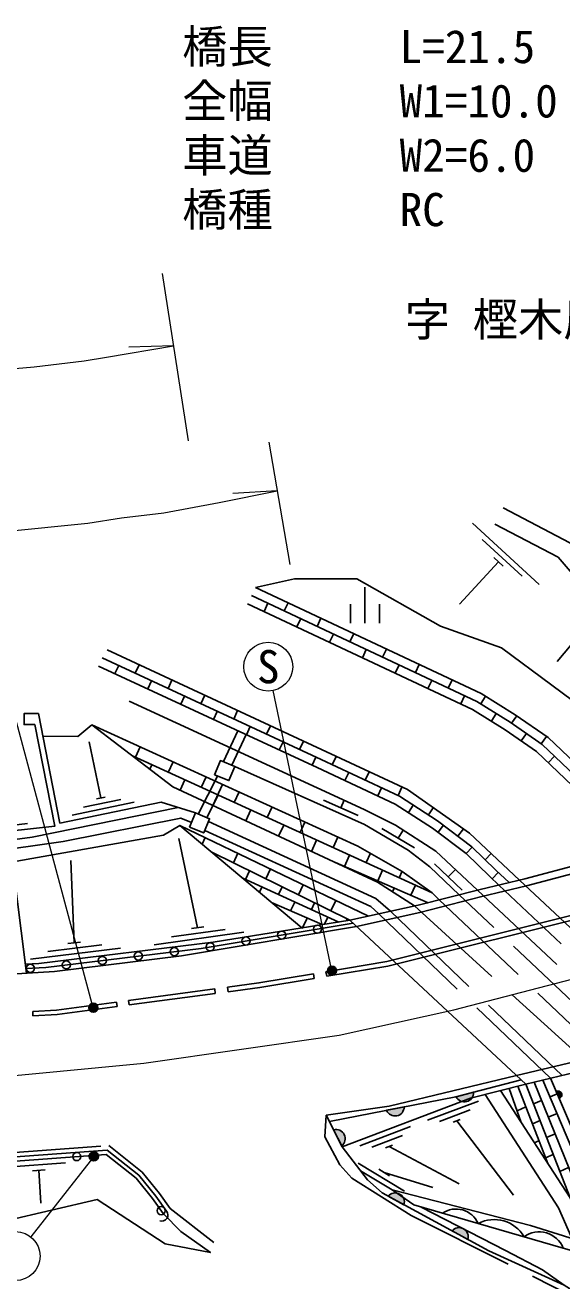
# Model space of a CAD drawing. Units: millimetres at full size, sheet at 1:1000; details may follow other scales. Extents: x 40000 to 680000, y 20000 to 380000.
# Drawn here: x 405421 to 435046, y 245923 to 315255 of the extents above; entities that cross this region are included whole.
import ezdxf
from ezdxf.enums import TextEntityAlignment as Align

# ---------------------------------------------------------------- set-up
doc = ezdxf.new("R2010")
doc.units = ezdxf.units.MM
doc.header["$LTSCALE"] = 1000
doc.linetypes.add('CHAIN', pattern=[18.5, 12, -1.5, 3.5, -1.5])
doc.linetypes.add('DASHED', pattern=[7.5, 6, -1.5])
for name, color, linetype, lineweight in [('M-BGD', 7, 'Continuous', 25), ('M-BMK', 2, 'CHAIN', 13), ('M-STR-HTXT', 7, 'Continuous', 13), ('M-STR-STR1', 1, 'Continuous', 25), ('M-STR-STRC', 7, 'Continuous', 25)]:
    doc.layers.add(name, color=color, linetype=linetype, lineweight=lineweight)
doc.layers.add('M-BMK-HTXT', color=7, linetype='Continuous')
doc.styles.add('ＭＳ ゴシック', font='')
doc.styles.get('ＭＳ ゴシック').set_extended_font_data('MS Gothic')

msp = doc.modelspace()

# ---------------------------------------------------------------- hatches: boundary and pattern name
at = {"layer": 'M-BGD'}
for points in [[(430168, 256337, -0.82183), (429209, 256089)], [(434733, 256372, -0.4608), (435029, 256280, -0.4608), (434892, 256003)], [(426344, 255530, -0.82183), (425372, 255341)], [(422450, 254261, -0.82183), (422892, 253374)], [(425459, 250599, -0.82183), (426329, 250125)], [(428984, 248681, -0.82183), (429854, 248207)]]:
    msp.add_hatch(color=256, dxfattribs=at).paths.add_polyline_path(points)
at = {"layer": 'M-STR-STRC'}
for points in [[(422495, 263253, -1), (422218, 262837, -1)], [(409311, 261216, -1), (409058, 260785, -1)], [(408965, 252766, -1), (409461, 252821, -0.41421), (409241, 252545, -0.41421)]]:
    msp.add_hatch(color=256, dxfattribs=at).paths.add_polyline_path(points)

# ---------------------------------------------------------------- linework, layer by layer
at = {"layer": 'M-BGD'}
for p, q in [((433785, 284368), (430107, 287754)), ((432846, 284824), (430639, 286856)), ((431797, 285382), (431282, 285856)), ((431540, 285619), (429398, 283293)), ((424173, 282236), (424173, 284229)), ((418820, 283336), (418607, 282884)), ((419938, 283363), (419725, 282910)), ((423373, 282236), (423373, 283281)), ((424973, 282236), (424973, 283281)), ((420630, 282485), (420417, 282032)), ((421748, 282511), (421535, 282059)), ((436625, 282319), (434792, 280114)), ((422440, 281633), (422227, 281181)), ((423557, 281660), (423345, 281207)), ((425367, 280808), (425154, 280356)), ((424249, 280782), (424037, 280329)), ((410381, 279450), (410588, 279895)), ((411495, 279473), (411713, 279941)), ((426059, 279930), (425846, 279478)), ((427177, 279957), (426964, 279504)), ((412195, 278607), (412402, 279052)), ((413309, 278630), (413525, 279097)), ((427869, 279079), (427656, 278626)), ((428986, 279105), (428774, 278653)), ((414009, 277764), (414215, 278209)), ((415122, 277787), (415338, 278252)), ((429678, 278227), (429466, 277775)), ((430832, 278200), (430569, 277775)), ((415822, 276921), (416029, 277366)), ((416936, 276944), (417151, 277407)), ((431419, 277248), (431156, 276823)), ((432553, 277128), (432267, 276718)), ((416368, 274595), (417160, 276299)), ((416827, 274395), (417614, 276088)), ((417636, 276078), (417843, 276523)), ((418750, 276101), (418964, 276563)), ((433087, 276146), (432801, 275736)), ((434193, 275984), (433907, 275574)), ((409607, 272587), (408961, 275692)), ((411506, 274831), (411769, 275407)), ((419450, 275235), (419656, 275680)), ((420563, 275258), (420777, 275718)), ((427878, 267352), (411340, 274907)), ((413325, 274000), (413589, 274577)), ((421263, 274392), (421470, 274837)), ((422376, 274414), (422591, 274873)), ((434639, 274893), (434294, 274531)), ((412303, 274169), (412416, 274416)), ((423075, 273547), (423282, 273991)), ((424189, 273568), (424404, 274029)), ((413971, 273008), (414235, 273585)), ((416042, 273796), (414978, 271697)), ((415144, 273169), (415408, 273747)), ((415785, 272165), (416318, 273332)), ((426001, 272722), (426217, 273184)), ((408640, 272079), (410696, 272507)), ((409367, 272537), (409847, 272637)), ((416071, 272746), (415442, 271508)), ((416963, 272338), (417228, 272917)), ((424887, 272700), (425095, 273145)), ((408016, 271643), (411443, 272356)), ((414816, 271762), (412929, 272359)), ((417598, 271321), (417873, 271923)), ((418783, 271507), (419048, 272087)), ((421880, 272470), (423796, 271613)), ((422838, 272042), (423028, 272466)), ((426582, 271779), (426847, 272191)), ((427688, 271649), (427943, 272044)), ((400581, 270619), (405550, 271171)), ((419412, 270477), (419692, 271092)), ((420602, 270676), (420867, 271257)), ((413961, 271074), (424376, 266063)), ((415364, 270398), (415191, 270038)), ((422421, 269845), (422687, 270427)), ((425113, 270905), (426919, 269834)), ((426016, 270370), (426280, 270816)), ((428214, 270691), (428510, 271082)), ((429307, 270477), (429609, 270876)), ((404641, 269775), (405498, 262918)), ((414942, 265422), (413902, 270349)), ((421225, 269634), (421511, 270261)), ((429759, 269519), (430101, 269870)), ((408127, 264585), (407945, 269128)), ((423345, 265835), (415690, 269618)), ((416020, 269454), (415981, 269373)), ((417167, 269531), (416917, 269011)), ((427658, 266804), (422543, 269021)), ((423045, 268803), (423331, 269429)), ((424240, 269014), (424477, 269533)), ((430818, 269172), (431148, 269511)), ((417813, 268568), (417579, 268083)), ((418969, 268664), (418710, 268125)), ((423945, 268368), (423962, 268406)), ((424880, 268008), (425150, 268598)), ((426059, 268183), (426222, 268539)), ((428010, 268947), (429536, 267504)), ((428773, 268225), (429170, 268645)), ((431200, 268120), (431536, 268477)), ((422731, 265737), (417433, 268149)), ((418490, 267668), (418350, 267377)), ((419606, 267683), (419400, 267254)), ((420771, 267797), (420503, 267240)), ((426716, 267213), (426969, 267767)), ((422573, 266930), (422296, 266354)), ((425703, 267403), (425798, 267610)), ((421823, 265591), (419016, 266816)), ((419159, 266753), (419139, 266712)), ((420310, 266839), (420076, 266353)), ((421399, 266797), (421221, 266425)), ((420994, 265953), (420719, 265382)), ((422131, 266010), (421938, 265609)), ((423193, 265911), (423141, 265803)), ((412548, 264484), (417501, 265171)), ((413497, 264919), (416469, 265330)), ((414595, 265374), (415289, 265470)), ((405719, 263685), (410682, 264294)), ((406675, 264104), (409653, 264470)), ((407780, 264542), (408475, 264628)), ((421336, 262872), (421377, 262625)), ((422025, 262987), (422067, 262740)), ((416596, 262137), (416629, 261890)), ((411122, 261404), (415886, 262042)), ((411122, 261404), (411156, 261157)), ((411156, 261157), (415919, 261795)), ((415886, 262042), (415919, 261795)), ((405838, 260804), (405851, 260555)), ((410468, 261317), (410501, 261069)), ((432800, 254662), (432138, 256549)), ((432621, 256670), (434263, 252410)), ((435495, 250514), (433060, 256781)), ((433518, 256891), (437197, 247773)), ((438003, 247520), (434002, 257007)), ((430435, 255854), (427630, 254791)), ((430168, 256337), (429209, 256089)), ((433480, 255701), (433923, 255888)), ((434391, 256086), (434785, 256252)), ((434733, 256372), (434892, 256003)), ((426344, 255530), (425372, 255341)), ((429980, 255361), (428297, 254723)), ((432570, 255318), (433062, 255525)), ((434297, 254961), (434779, 255164)), ((429441, 254836), (429049, 254687)), ((429245, 254762), (432367, 250655)), ((433422, 254592), (433842, 254769)), ((422450, 254261), (422892, 253374)), ((426699, 254439), (423894, 253376)), ((426245, 253946), (424561, 253308)), ((434204, 253836), (434671, 254033)), ((425706, 253421), (425313, 253272)), ((425509, 253346), (429380, 251274)), ((433523, 253549), (433782, 253658)), ((407650, 252440), (404658, 252222)), ((423802, 252431), (426366, 250872)), ((434142, 252725), (434567, 252904)), ((406525, 252057), (405826, 252006)), ((406176, 252032), (406284, 250214)), ((424941, 252090), (425539, 251726)), ((425240, 251908), (427932, 251074)), ((434929, 251971), (435420, 252178)), ((425459, 250599), (426329, 250125)), ((428984, 248681), (429854, 248207))]:
    msp.add_line(p, q, dxfattribs=at)
at = {"layer": 'M-BGD', "linetype": 'DASHED'}
for p, q in [((432699, 268055), (442103, 259226)), ((428274, 266960), (437750, 257981)), ((430393, 267495), (439853, 258603)), ((425584, 266329), (435054, 257259)), ((436736, 257686), (426913, 266622)), ((424938, 266187), (434418, 257107))]:
    msp.add_line(p, q, dxfattribs=at)
at = {"layer": 'M-BGD'}
for points in [[(431802, 288597), (435483, 286676), (436866, 285060), (438511, 283693), (443579, 280799), (452668, 275360)], [(441472, 280744), (437928, 282871), (436158, 284342), (434846, 285875), (431337, 287706)], [(418128, 284214), (420296, 284684), (423738, 284692), (428341, 282066), (431713, 280866), (437274, 276757)], [(417916, 283762), (430344, 277914), (432198, 276766), (433967, 275533), (439726, 270053)], [(418128, 284214), (430583, 278354), (432473, 277184), (434284, 275921), (440267, 270229)], [(417703, 283309), (430105, 277474), (431923, 276348), (433650, 275144), (439185, 269878)], [(432130, 267917), (431404, 268602), (430077, 269894), (428184, 271330), (426088, 272681), (421754, 274705), (409681, 280316)], [(409955, 280760), (426518, 273044), (429945, 270641), (432699, 268055)], [(355827, 279816), (364401, 275342), (372800, 271585), (379375, 269212), (389402, 269364), (400828, 270345), (407061, 271037), (405950, 276641), (405364, 276641), (405364, 277248), (406155, 277248), (407341, 271196), (412929, 272359)], [(431561, 267779), (431064, 268247), (429756, 269521), (427902, 270927), (425850, 272251), (421547, 274260), (409475, 279871)], [(411160, 277938), (424139, 271953), (425854, 271089), (428095, 269656), (430393, 267495)], [(406401, 275992), (408338, 275978), (409106, 276621)], [(426913, 266622), (424877, 267935), (413575, 273193), (409106, 276621)], [(409106, 276621), (423789, 269925), (426235, 268532), (427878, 267352), (428274, 266960)], [(429379, 267239), (427755, 268776), (426559, 269699), (424155, 271124), (416989, 274329)], [(413863, 272064), (405808, 270413), (399361, 269551), (392713, 269019), (386897, 268713), (377922, 268662), (372891, 269471)], [(372822, 269044), (377438, 268257), (390214, 268288), (399094, 268983), (407519, 270185), (414009, 271472), (414599, 271227)], [(415537, 271279), (424786, 267026), (425584, 266329)], [(422025, 262987), (425384, 263548), (437090, 266474), (443203, 268325), (451190, 271258), (451289, 271301)], [(420688, 265408), (413961, 271074), (413064, 270523), (404970, 269105), (404728, 269079)], [(415342, 270797), (424496, 266587), (424938, 266187)], [(422067, 262740), (425435, 263303), (437157, 266233), (443282, 268088), (451283, 271025), (451389, 271072)], [(319801, 266684), (330499, 263423), (340415, 260362), (350333, 257729), (357055, 256146), (365525, 254469), (371743, 253422), (379231, 252708), (385908, 252313), (394641, 252168), (403634, 252448), (409887, 252904), (411541, 251590), (412454, 250465), (413038, 249648)], [(320116, 266824), (330565, 263638), (340477, 260578), (350388, 257947), (357103, 256365), (365566, 254690), (371772, 253645), (379249, 252932), (385917, 252538), (394639, 252393), (403622, 252673), (409958, 253134), (411700, 251751), (412633, 250601), (413221, 249779)], [(357242, 266677), (369760, 264266), (379762, 263003), (388259, 262489), (399185, 262535), (407047, 263012), (414043, 263872), (423706, 265498)], [(405437, 263407), (406186, 263440), (415792, 264619), (423345, 265835)], [(405467, 263168), (406572, 263230), (415129, 264281), (423529, 265664)], [(416596, 262137), (418329, 262370), (421336, 262872)], [(416629, 261890), (418366, 262122), (421377, 262625)], [(405838, 260804), (407158, 260874), (410468, 261317)], [(405851, 260555), (407181, 260625), (410501, 261069)], [(432547, 257260), (425516, 255578), (422041, 255080)], [(422217, 254727), (429197, 256086), (432803, 257020)], [(422916, 253326), (429995, 256008), (433060, 256781)], [(434418, 257107), (438418, 247778), (445131, 245617), (450434, 243462), (454610, 240607), (457334, 238290)], [(435590, 248278), (434865, 249964), (430810, 256214)], [(431654, 256426), (435495, 250514), (436496, 247993)], [(422041, 255080), (421965, 253885), (422783, 252338), (423448, 251588)], [(422041, 255080), (422916, 253326), (424312, 251502), (425120, 250783), (431019, 247574), (435171, 245686), (436115, 245101), (442682, 242948), (447229, 240934), (448115, 240085), (451191, 238684), (454888, 236312)], [(456200, 238265), (455350, 238990), (448094, 243106), (444946, 244533), (440415, 246213), (435124, 247738), (426870, 250113), (425670, 250944), (423929, 252002)], [(413061, 249616), (414011, 248641), (415647, 247493), (413159, 247967), (409403, 250413), (404361, 249233), (395136, 249007), (389835, 248947), (382245, 249518), (379055, 249780), (373046, 250669), (373011, 249302)], [(425670, 250944), (433322, 248990), (442243, 246188), (447344, 244082), (450890, 242256), (453781, 240602), (455571, 239423), (456560, 238447)], [(427280, 249996), (431943, 247599), (433975, 246535), (435171, 245686)]]:
    msp.add_lwpolyline(points, dxfattribs=at)
for points in [[(415881, 273862), (416669, 273542), (416989, 274329), (416201, 274649)], [(414496, 270975), (415284, 270655), (415604, 271442), (414816, 271762)]]:
    msp.add_lwpolyline(points, close=True, dxfattribs=at)
at = {"layer": 'M-BGD', "linetype": 'DASHED'}
for points in [[(440944, 258916), (440458, 259395), (431561, 267779)], [(438888, 258314), (436742, 260271), (429379, 267239)], [(340761, 260761), (350448, 258190), (357156, 256610), (365611, 254936), (371805, 253893), (379268, 253182), (385926, 252788), (394638, 252643), (403609, 252923), (410038, 253391), (411877, 251930), (412832, 250753), (413425, 249925), (415844, 248042)], [(423448, 251588), (426719, 249541), (435670, 245048), (435817, 245286)]]:
    msp.add_lwpolyline(points, dxfattribs=at)
at = {"layer": 'M-BGD'}
for centre in [(421555, 265339), (417608, 264689), (419582, 265014), (413653, 264100), (415635, 264364), (407698, 263369), (409683, 263612), (411668, 263856), (405708, 263181), (408271, 252786), (412930, 249799)]:
    msp.add_circle(centre, 225, dxfattribs=at)
for centre, radius, start, end in [((429664, 256308), 505, 205.70374, 3.36193), ((434842, 256200), 203, 284.24626, 122.16964), ((425839, 255532), 505, 202.18075, 359.83894), ((422583, 253774), 505, 307.68286, 105.34106), ((425847, 250276), 505, 342.62048, 140.27867), ((412969, 249558), 336, 248.93323, 41.2048), ((429205, 248565), 1326, 23.37398, 124.51625), ((431308, 247397), 1912, 30.26896, 117.62127), ((429372, 248358), 505, 342.62048, 140.27867), ((433796, 247198), 1433, 22.12717, 125.76306)]:
    msp.add_arc(centre, radius, start, end, dxfattribs=at)
at = {"layer": 'M-BMK'}
msp.add_lwpolyline([(256990, 291033), (276208, 284952), (309916, 274534), (325579, 269644), (339864, 265360), (349811, 262705), (359748, 260440), (364480, 259531), (369604, 258637), (372683, 258181), (381177, 257178), (387696, 257017), (397501, 256924), (404861, 257267), (411981, 257937), (422753, 259496), (429086, 260888), (440336, 263825), (450130, 267139), (464442, 273332), (472564, 277641), (477098, 280528), (484509, 285302)], dxfattribs=at)
at = {"layer": 'M-STR-HTXT'}
for p, q in [((412988, 301538), (414411, 292303)), ((413603, 297549), (411149, 297474)), ((418879, 292237), (420027, 285484)), ((419337, 289544), (416887, 289395)), ((409184, 261001), (403912, 280554)), ((422356, 263045), (419117, 278513)), ((409213, 252793), (405729, 248353))]:
    msp.add_line(p, q, dxfattribs=at)
for points in [[(364258, 298870), (370829, 297521), (374928, 296828), (376957, 296598), (379006, 296294), (380809, 296126), (383180, 295971), (384880, 295916), (389948, 295625), (395589, 295631), (399176, 295796), (405915, 296392), (408686, 296727), (409907, 296914), (413603, 297549)], [(365748, 289704), (369742, 288869), (373515, 288285), (377009, 287782), (380063, 287413), (382662, 287188), (393236, 286789), (399985, 286987), (404308, 287305), (408887, 287753), (410747, 288049), (413080, 288329), (416123, 288891), (419337, 289544)]]:
    msp.add_lwpolyline(points, dxfattribs=at)
for centre in [(418840, 279834), (404896, 247291)]:
    msp.add_circle(centre, 1350, dxfattribs=at)
at = {"layer": 'M-STR-STR1'}
msp.add_line((423345, 265835), (433060, 256781), dxfattribs=at)
msp.add_line((423345, 265835), (433060, 256781), dxfattribs=at)
for points in [[(423345, 265835), (427109, 266666), (430536, 267532), (432995, 268126), (436191, 268971), (438900, 269786), (442714, 271021), (444412, 271610)], [(423345, 265835), (427109, 266666), (430536, 267532), (432995, 268126), (436191, 268971), (438900, 269786), (442714, 271021), (444412, 271610)], [(423706, 265498), (427203, 266269), (430634, 267136), (433095, 267731), (436302, 268580), (439022, 269397), (442843, 270635), (444747, 271296)], [(423706, 265498), (427203, 266269), (430634, 267136), (433095, 267731), (436302, 268580), (439022, 269397), (442843, 270635), (444747, 271296)], [(432547, 257260), (436119, 258117), (438437, 258790), (440458, 259395), (441676, 259711), (443736, 260311), (445639, 260991), (447530, 261691), (451364, 263054), (452879, 263654)], [(432547, 257260), (436119, 258117), (438437, 258790), (440458, 259395), (441676, 259711), (443736, 260311), (445639, 260991), (447530, 261691), (451364, 263054), (452879, 263654)], [(433060, 256781), (436269, 257551), (438603, 258229), (440616, 258831), (441832, 259147), (443916, 259754), (445839, 260441), (447730, 261141), (451570, 262506), (453350, 263211)], [(433060, 256781), (436269, 257551), (438603, 258229), (440616, 258831), (441832, 259147), (443916, 259754), (445839, 260441), (447730, 261141), (451570, 262506), (453350, 263211)]]:
    msp.add_lwpolyline(points, dxfattribs=at)
at = {"layer": 'M-STR-STRC'}
for centre in [(422356, 263045), (409184, 261001), (409213, 252793)]:
    msp.add_circle(centre, 250, dxfattribs=at)

# ---------------------------------------------------------------- texts
at = {"layer": 'M-BMK-HTXT', "style": 'ＭＳ ゴシック'}
msp.add_text('字 樫木原', height=1833, dxfattribs=at).set_placement((426374, 297532), align=Align.BOTTOM_LEFT)
at = {"layer": 'M-STR-HTXT', "style": 'ＭＳ ゴシック'}
for s, p in [('橋長', (414089, 312605)), ('L=21.5', (426089, 312605)), ('全幅', (414089, 309605)), ('W1=10.0', (426089, 309605)), ('車道', (414089, 306605)), ('W2=6.0', (426089, 306605)), ('橋種', (414089, 303605)), ('RC', (426089, 303605))]:
    msp.add_text(s, height=1833, dxfattribs=at).set_placement(p, align=Align.BOTTOM_LEFT)
msp.add_text('S', height=1833, dxfattribs=at).set_placement((418840, 279834), align=Align.MIDDLE_CENTER)

doc.saveas('drawing.dxf')
